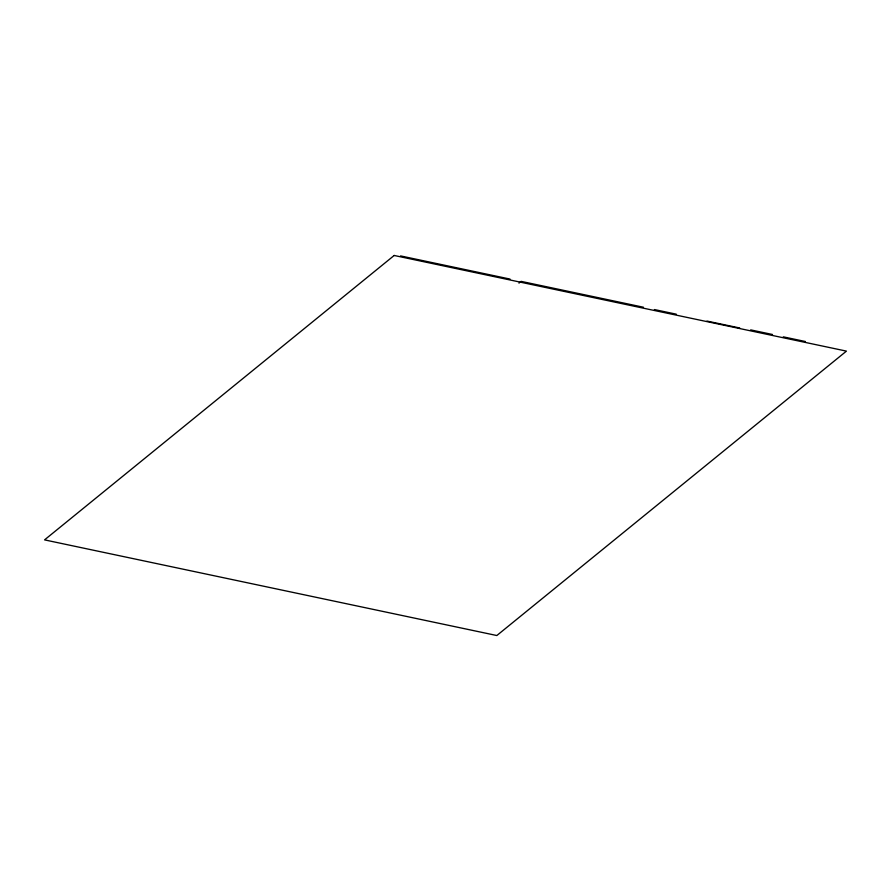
<?xml version="1.0" encoding="UTF-8"?>
<svg xmlns="http://www.w3.org/2000/svg" width="891" height="891" viewBox="0 0 891 891"><rect width="100%" height="100%" fill="white"/><g stroke="black" fill="none" stroke-linecap="round" stroke-linejoin="round"><path stroke-width="1.34" d="M518.963 283.115L521.124 281.367L643.447 307.228M400.582 255.917L510.008 279.061M654.395 309.545L676.247 314.167M750.679 329.882L772.508 334.493M783.289 336.843L805.408 341.52M706.964 321.061L739.742 327.988M394.178 255.472L44.55 539.879L496.822 635.528L846.45 351.121L394.178 255.472"/></g></svg>
